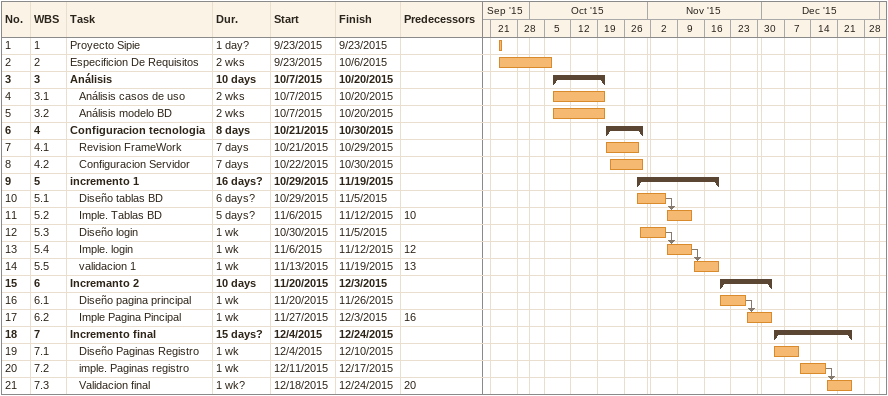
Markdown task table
| ID | WBS | Task | Duration | Start | Finish | Predecessors |
|---|---|---|---|---|---|---|
| 1 | 1 | Proyecto Sipie | 1d? | 2015-09-23 | 2015-09-23 |  |
| 2 | 2 | Especificion De Requisitos | 2w | 2015-09-23 | 2015-10-06 |  |
| 3 | 3 | **Análisis** | 10d | 2015-10-07 | 2015-10-20 |  |
| 4 | 3.1 | Análisis casos de uso | 2w | 2015-10-07 | 2015-10-20 |  |
| 5 | 3.2 | Análisis modelo BD | 2w | 2015-10-07 | 2015-10-20 |  |
| 6 | 4 | **Configuracion tecnologia** | 8d | 2015-10-21 | 2015-10-30 |  |
| 7 | 4.1 | Revision FrameWork | 7d | 2015-10-21 | 2015-10-29 |  |
| 8 | 4.2 | Configuracion Servidor | 7d | 2015-10-22 | 2015-10-30 |  |
| 9 | 5 | **incremento 1** | 16d? | 2015-10-29 | 2015-11-19 |  |
| 10 | 5.1 | Diseño tablas BD | 6d? | 2015-10-29 | 2015-11-05 |  |
| 11 | 5.2 | Imple. Tablas BD | 5d? | 2015-11-06 | 2015-11-12 | 10 |
| 12 | 5.3 | Diseño login | 1w | 2015-10-30 | 2015-11-05 |  |
| 13 | 5.4 | Imple. login | 1w | 2015-11-06 | 2015-11-12 | 12 |
| 14 | 5.5 | validacion 1 | 1w | 2015-11-13 | 2015-11-19 | 13 |
| 15 | 6 | **Incremanto 2** | 10d | 2015-11-20 | 2015-12-03 |  |
| 16 | 6.1 | Diseño pagina principal | 1w | 2015-11-20 | 2015-11-26 |  |
| 17 | 6.2 | Imple Pagina Pincipal | 1w | 2015-11-27 | 2015-12-03 | 16 |
| 18 | 7 | **Incremento final** | 15d? | 2015-12-04 | 2015-12-24 |  |
| 19 | 7.1 | Diseño Paginas Registro | 1w | 2015-12-04 | 2015-12-10 |  |
| 20 | 7.2 | imple. Paginas registro | 1w | 2015-12-11 | 2015-12-17 |  |
| 21 | 7.3 | Validacion final | 1w? | 2015-12-18 | 2015-12-24 | 20 |
